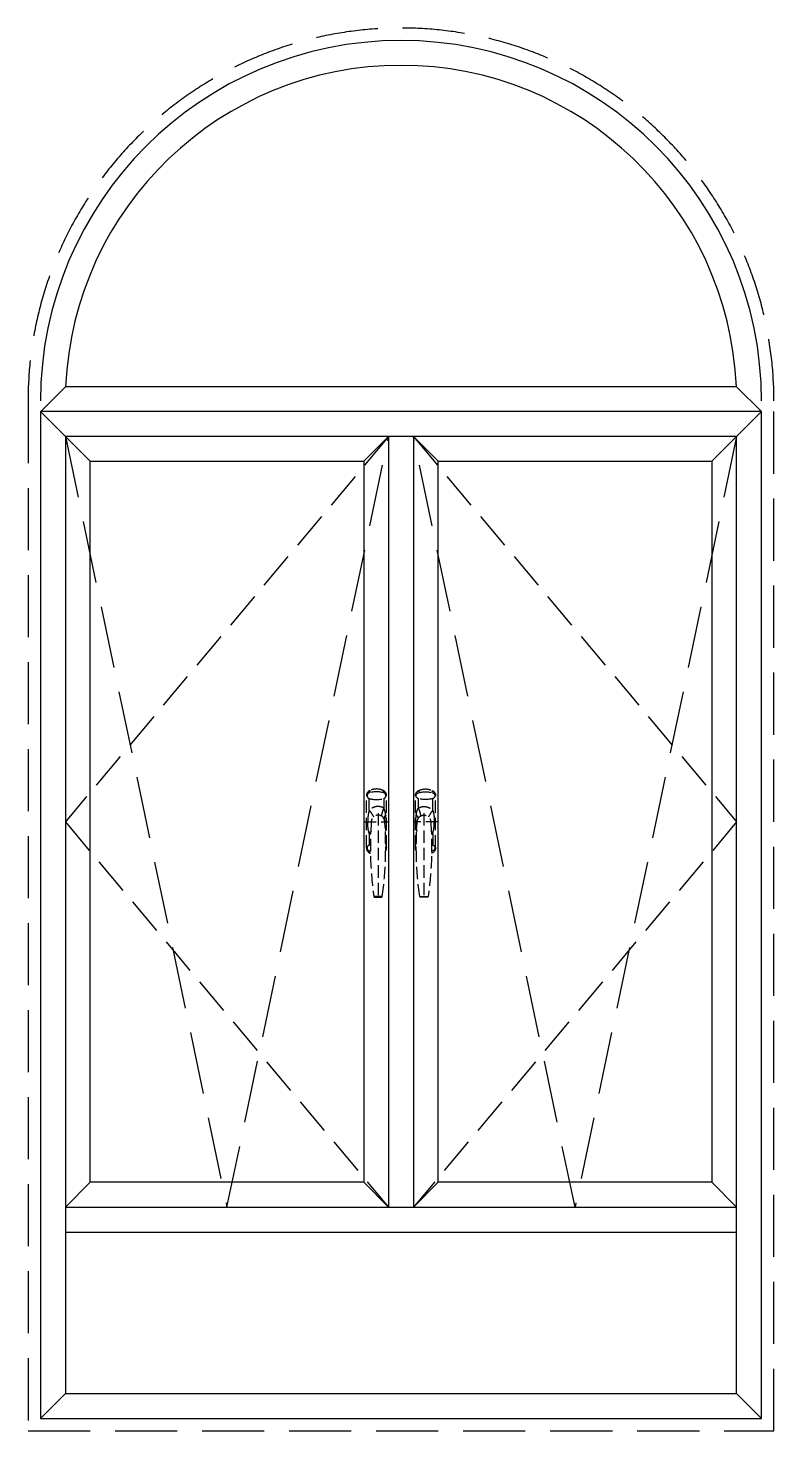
# Model space of a CAD drawing. Header units: millimetres. Extents: x 0 to 1500, y 0 to 2821.
import ezdxf

# ---------------------------------------------------------------- set-up
doc = ezdxf.new("R2010")
doc.units = ezdxf.units.MM
doc.linetypes.add('DASH', pattern=[0.35, 0.25, -0.1])
for name, color, linetype in [('Sunac_@F15_Gridline_Glass', 134, 'Continuous'), ('Sunac_Gridline_Glass', 134, 'Continuous'), ('Sunac_HardWare', 13, 'Continuous'), ('Sunac_Wall', 2, 'DASH')]:
    doc.layers.add(name, color=color, linetype=linetype)

# ---------------------------------------------------------------- blocks, each defined once
blk = doc.blocks.new('zs')
at = {"layer": 'Sunac_HardWare', "linetype": 'DASH', "ltscale": 100}
for p, q in [((-44.5, -52), (-44.5, 52)), ((-38.8, 23.2), (-38.8, 46.6)), ((-9.7, 46.6), (-9.7, 27.5)), ((-4, -52), (-4, 52)), ((-50, 0), (0, 0)), ((-21.2, 17.6), (-21.2, -151.5)), ((-21.2, 4.5), (-21.2, -6.9)), ((-38.8, -23.2), (-38.8, -46.6)), ((-12.8, -150.2), (-29.7, -150.2)), ((-28.2, -151.5), (-14.3, -151.5))]:
    blk.add_line(p, q, dxfattribs=at)
for centre, radius, start, end in [((-32.5, 52), 12, 117.2796, 180), ((-37, 52.5), 6.15, 103.4197, 256.5803), ((-24.2, -0.9), 61.1, 76.5803, 103.4197), ((-24.2, 36), 30, 62.7204, 117.2796), ((-16, 52), 12, 0, 62.7204), ((-11.5, 52.5), 6.15, 283.4197, 76.5803), ((-24.2, 105.9), 61.1, 256.5803, 283.4197), ((674.3, -51.1), 710.9, 175.7976, 188.0138), ((-21.2, 0), 13.5, 4.2024, 175.7976), ((-716.7, -51.1), 710.9, 351.9862, 4.2024), ((-32.5, -52), 12, 180, 242.7204), ((-37, -52.5), 6.15, 103.4197, 256.5803), ((-24.2, -105.9), 61.1, 101.671, 103.4197), ((-11.5, -52.5), 6.15, 335.9077, 23.8655), ((-16, -52), 12, 327.1977, 0), ((-24.2, 0.9), 61.1, 256.5803, 258.3531), ((-24.2, -36), 30, 242.7204, 245.8599), ((-28.2, -150), 1.5, 188.0138, 270), ((-14.3, -150), 1.5, 270, 351.9862)]:
    blk.add_arc(centre, radius, start, end, dxfattribs=at)
for points in [[(-38, 62.7), (-38, 62.5), (-38, 62.1), (-37.8, 61.6), (-37.5, 60.8), (-37.4, 60.4)], [(-37.4, 60.4), (-37.2, 59.9), (-36.7, 58.9)], [(-11.1, 60.4), (-11.3, 59.9), (-11.8, 58.9)], [(-10.5, 62.7), (-10.4, 62.5), (-10.5, 62.1), (-10.7, 61.6), (-11, 60.8), (-11.1, 60.4)], [(-44.5, 52), (-44.4, 52.2), (-44.1, 52.4), (-43.7, 52.6), (-43.1, 52.8)], [(-9.7, 27.5), (-11.7, 28.6), (-13.7, 29.4), (-15.8, 30), (-18, 30.5), (-20.1, 30.7), (-22.3, 30.7), (-24.5, 30.5), (-26.7, 30.1), (-28.9, 29.5), (-31, 28.6), (-33.1, 27.6), (-35.1, 26.3), (-37, 24.8), (-38.8, 23.2)], [(-4, 52), (-4.1, 52.2), (-4.3, 52.4), (-4.8, 52.6), (-5.4, 52.8)], [(-38.8, 23.2), (-39.4, 21.4), (-39.9, 19.5), (-40.4, 17.4), (-40.8, 15.3), (-41.1, 13.1), (-41.4, 10.8), (-41.6, 8.6), (-41.8, 6.4), (-41.9, 4.2), (-42, 2.1), (-42, 0)], [(-38.8, -23.2), (-39.4, -21.4), (-39.9, -19.5), (-40.4, -17.4), (-40.8, -15.3), (-41.1, -13.1), (-41.4, -10.8), (-41.6, -8.6), (-41.8, -6.4), (-41.9, -4.2), (-42, -2.1), (-42, 0)], [(-38.8, 23.2), (-36.9, 20.5), (-35.1, 18), (-33.5, 15.6), (-32.2, 13.4), (-31.1, 11.5), (-30.4, 9.9)], [(-9.7, 27.5), (-11, 24.3), (-12.1, 21.2), (-13.1, 18.3), (-13.8, 15.7), (-14.3, 13.5), (-14.5, 11.7)], [(-5.7, 13.8), (-6, 15.8), (-6.3, 17.7), (-6.6, 19.4), (-7, 21.1), (-7.5, 22.6), (-8, 24), (-8.5, 25.3), (-9.1, 26.4), (-9.7, 27.5)], [(-5.7, 13.8), (-7.3, 11.9), (-8.4, 10.1), (-9, 8.4), (-9.2, 6.8), (-8.9, 5.4)], [(-4.9, 0), (-4.9, 1.9), (-5, 4), (-5.1, 6.2), (-5.2, 8.6), (-5.4, 11.1), (-5.7, 13.8)], [(-4.9, 0), (-4.9, -1.9), (-5, -4), (-5.1, -6.2), (-5.2, -8.6), (-5.4, -11.1), (-5.7, -13.8)], [(-44.5, -52), (-44.4, -52.2), (-44.1, -52.4), (-43.7, -52.6), (-43.1, -52.8)], [(-4, -52), (-4.1, -52.2), (-4.3, -52.4), (-4.8, -52.6), (-5.4, -52.8)], [(-38, -62.7), (-38, -62.5), (-38, -62.1), (-37.8, -61.6), (-37.5, -60.8), (-37.4, -60.4)], [(-37.4, -60.4), (-37.2, -59.9), (-36.7, -58.9)]]:
    blk.add_spline(points, degree=3, dxfattribs=at)
for points, knots in [([(-38.8, -23.2), (-38.2, -22.3), (-37.2, -21), (-36.2, -19.6), (-35.9, -19.2)], [0, 0, 0, 0, 2.20078, 3.297346, 3.297346, 3.297346, 3.297346]), ([(-36.2, -25.6), (-36.5, -25.3), (-37.4, -24.6), (-38.2, -23.7), (-38.8, -23.2)], [18.819968, 18.819968, 18.819968, 18.819968, 19.570774, 21.20105, 21.20105, 21.20105, 21.20105]), ([(-5.7, -13.8), (-5.8, -14.5), (-5.9, -15.8), (-6.2, -17.6), (-6.5, -18.7), (-6.6, -19.2)], [0, 0, 0, 0, 1.320348, 2.58877, 3.659728, 3.659728, 3.659728, 3.659728])]:
    blk.add_open_spline(points, degree=3, knots=knots, dxfattribs=at)
blk.add_open_spline([(-5.7, -13.8), (-6.1, -13.3), (-6.5, -12.9), (-6.9, -12.4)], degree=3, dxfattribs=at)

msp = doc.modelspace()

# ---------------------------------------------------------------- linework, layer by layer
at = {"layer": 'Sunac_@F15_Gridline_Glass', "linetype": 'DASH', "ltscale": 500}
for points in [[(75, 2000), (400, 450), (725, 2000)], [(1425, 2000), (1100, 450), (775, 2000)]]:
    msp.add_lwpolyline(points, dxfattribs=at)
at = {"layer": 'Sunac_Gridline_Glass'}
msp.add_line((25.9, 2050), (75.6, 2100), dxfattribs=at)
at = {"layer": 'Sunac_Gridline_Glass', "ltscale": 10}
for p, q in [((1424.4, 2100), (1475, 2050)), ((25, 2050), (125, 1950)), ((1375, 1950), (1475, 2050)), ((75, 450), (1425, 450)), ((75, 400), (1425, 400))]:
    msp.add_line(p, q, dxfattribs=at)
at = {"layer": 'Sunac_Gridline_Glass', "lineweight": -3}
for p, q in [((725, 2000), (675, 1950)), ((725, 2000), (725, 450)), ((775, 2000), (775, 450)), ((775, 2000), (825, 1950)), ((125, 500), (75, 450)), ((725, 450), (675, 500)), ((775, 450), (825, 500)), ((1375, 500), (1425, 450)), ((75, 75), (25, 25)), ((1425, 75), (1475, 25))]:
    msp.add_line(p, q, dxfattribs=at)
msp.add_lwpolyline([(1424.4, 2100), (75.6, 2100)], dxfattribs=at)
for points in [[(1475, 2050), (25, 2050), (25, 25), (1475, 25)], [(1425, 2000), (75, 2000), (75, 75), (1425, 75)], [(125, 1950), (675, 1950), (675, 500), (125, 500)], [(825, 1950), (1375, 1950), (1375, 500), (825, 500)]]:
    msp.add_lwpolyline(points, close=True, dxfattribs=at)
at = {"layer": 'Sunac_Gridline_Glass', "linetype": 'DASH', "ltscale": 300}
for points in [[(725, 2000), (75, 1225), (725, 450)], [(775, 2000), (1425, 1225), (775, 450)]]:
    msp.add_lwpolyline(points, dxfattribs=at)
at = {"layer": 'Sunac_Gridline_Glass', "lineweight": -3}
for radius, start, end in [(725, 360, 540), (675, 2.4389, 177.5611)]:
    msp.add_arc((750, 2071.3), radius, start, end, dxfattribs=at)
at = {"layer": 'Sunac_Wall', "lineweight": -3, "ltscale": 500}
msp.add_lwpolyline([(0, 2071.3), (0, 0), (1500, 0), (1500, 2071.3)], dxfattribs=at)
msp.add_arc((750, 2071.3), 750, 0, 180, dxfattribs=at)

# ---------------------------------------------------------------- block references
at = {"layer": 'Sunac_HardWare'}
msp.add_blockref('zs', (725, 1225), dxfattribs=at)
at = {"layer": 'Sunac_HardWare', "extrusion": (0, 0, -1), "zscale": -1}
msp.add_blockref('zs', (-775, 1225), dxfattribs=at)

doc.saveas('drawing.dxf')
